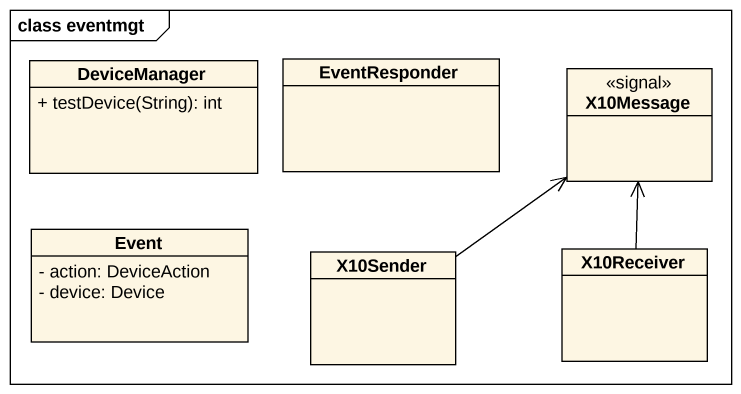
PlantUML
@startuml
mainframe class eventmgt
hide circle
hide empty members
skinparam classAttributeIconSize 0
class DeviceManager {
  + testDevice(String): int
}
class EventResponder
class X10Message <<signal>>
class Event {
  - action: DeviceAction
  - device: Device
}
class X10Sender
class X10Receiver
X10Sender -up-> X10Message
X10Receiver -up-> X10Message
@enduml
